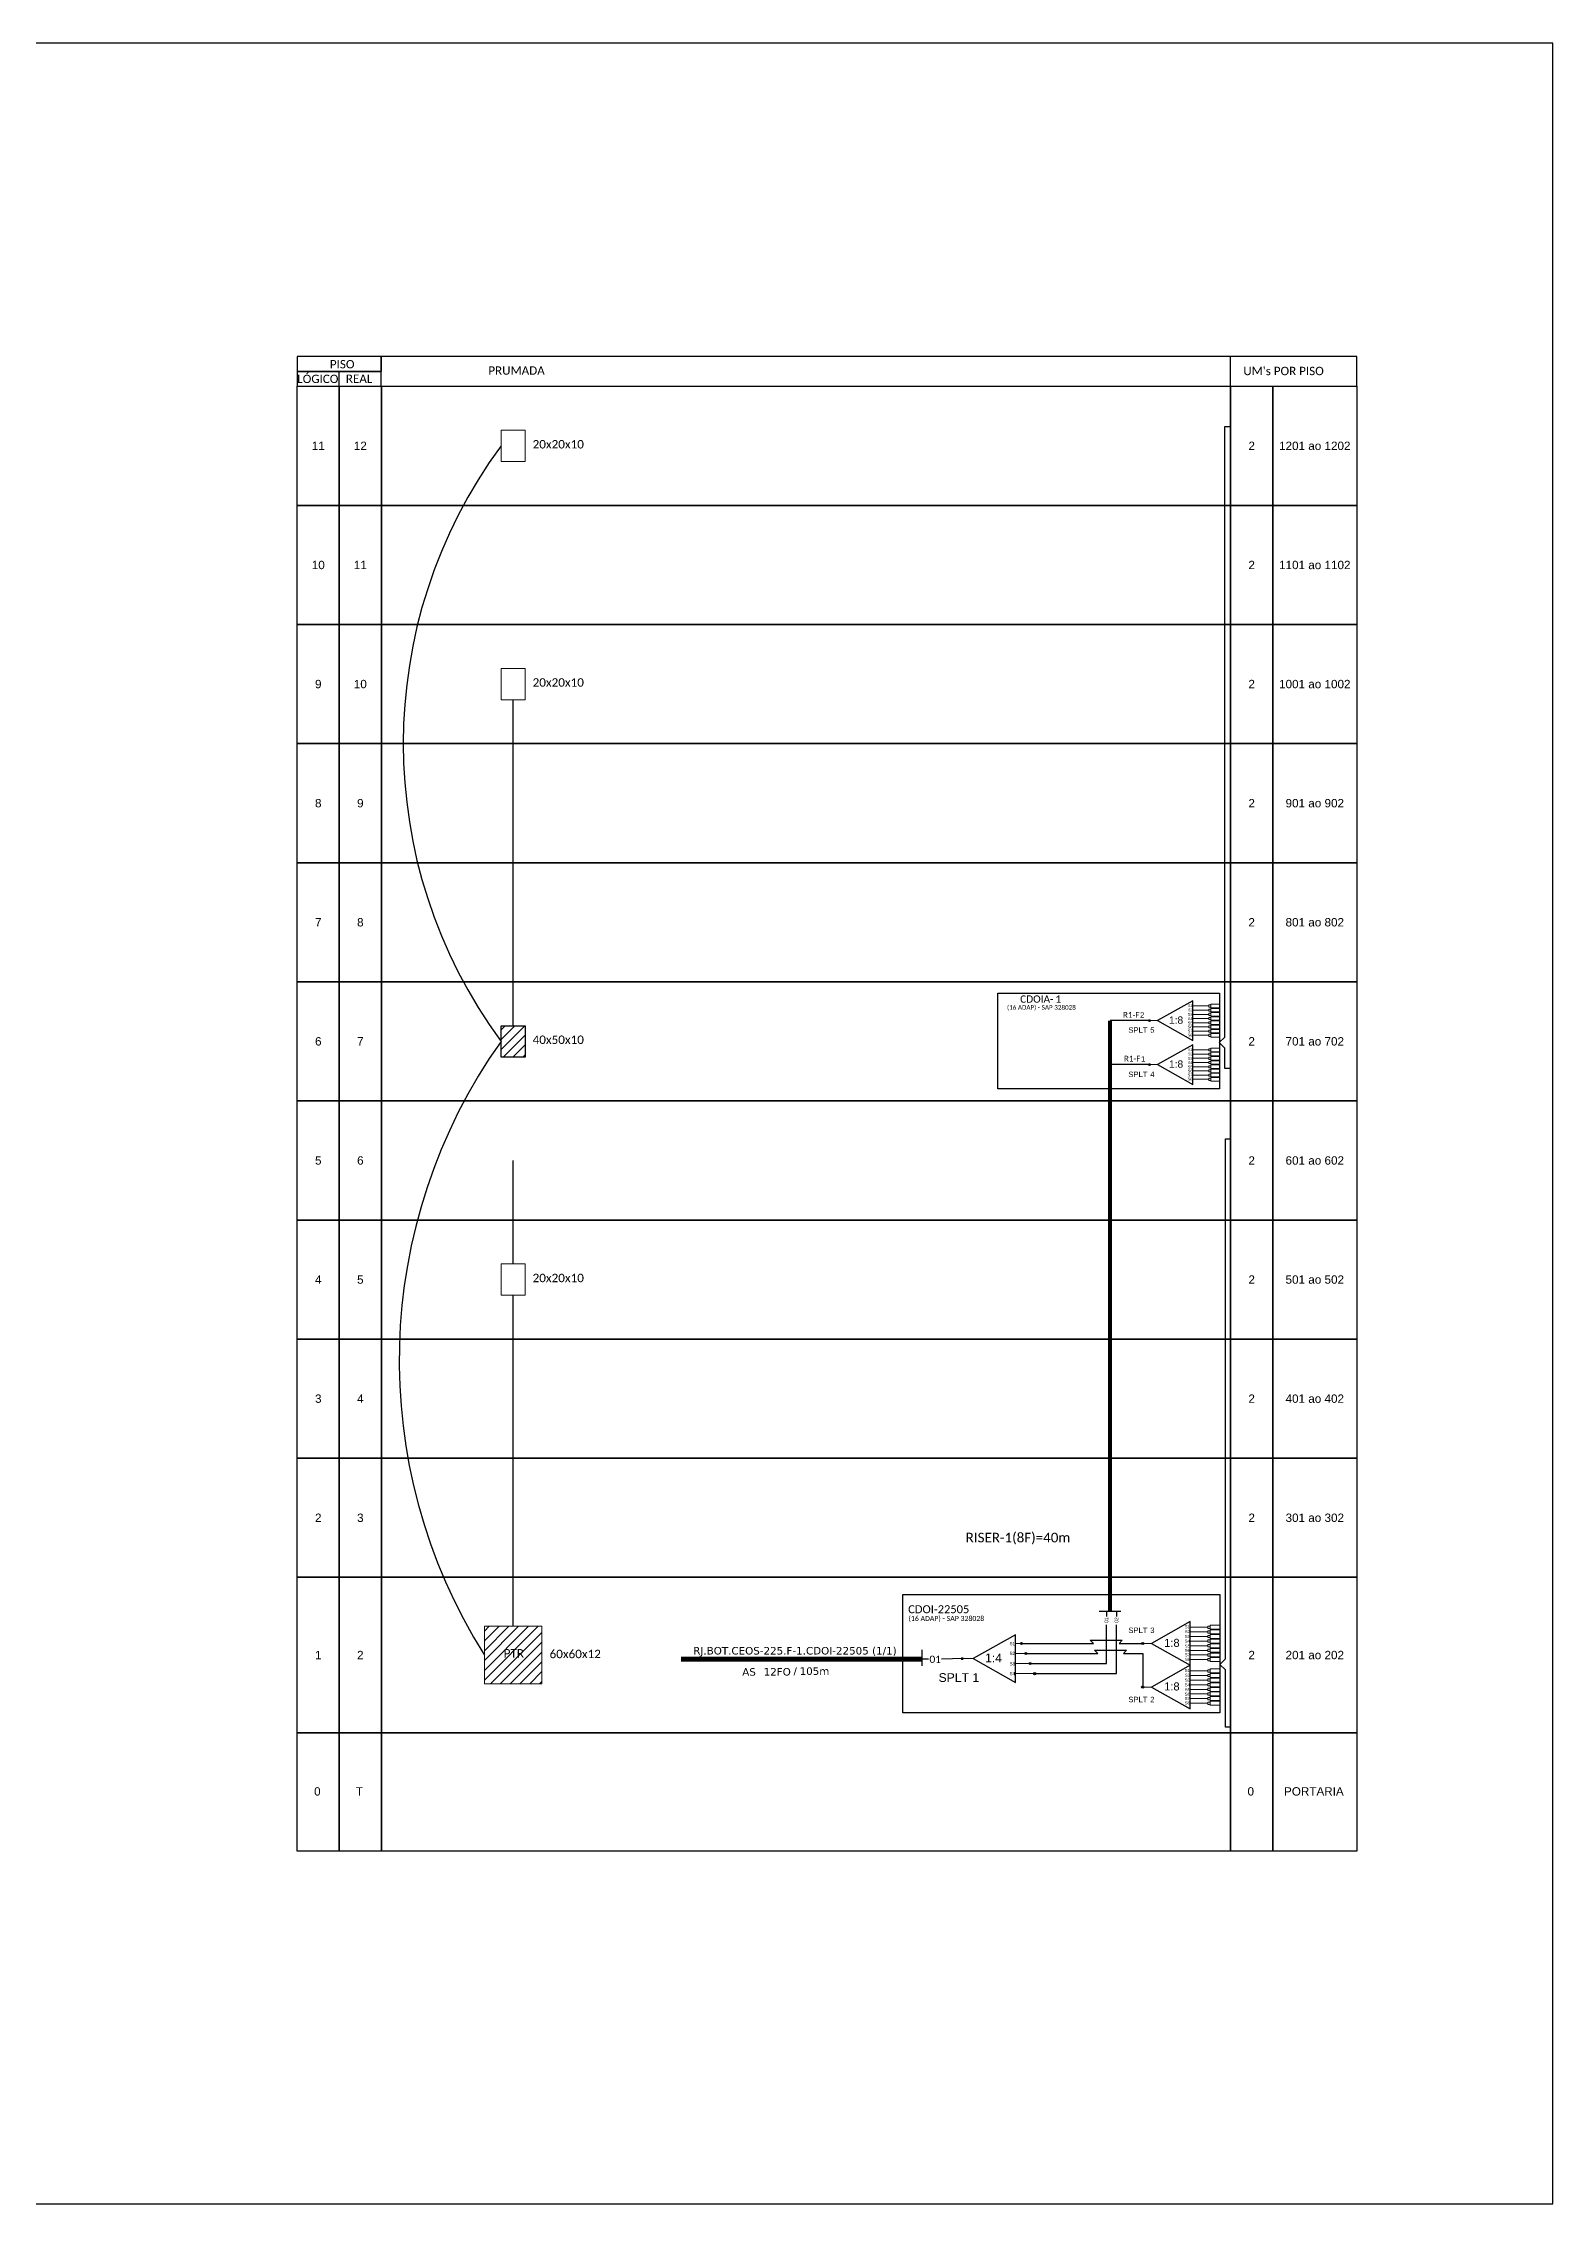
# Model space of a CAD drawing. Extents: x -89 to 749, y 705 to 1299.
# Drawn here: x 334 to 749, y 705 to 1299 of the extents above; entities that cross this region are included whole.
import ezdxf
from ezdxf.enums import TextEntityAlignment as Align

# ---------------------------------------------------------------- set-up
doc = ezdxf.new("R2010")
doc.units = 0
doc.layers.add('40.1-ETIQUETAS', color=1, linetype='Continuous', lineweight=20)
doc.layers.add('CAP a instalar', color=1, linetype='Continuous')
doc.styles.add('ARIAL', font='arial.ttf')
doc.styles.add('siredit', font='verdana.ttf')
doc.styles.add('WMF-Calibri0', font='calibri.ttf')
doc.linetypes.add('FENCELINE1', pattern='A,0.25,-0.1,[133,ltypeshp.shx,S=0.1,R=0,X=-0.1,Y=0],-0.1,1', length=1.45)

# ---------------------------------------------------------------- blocks, each defined once
blk = doc.blocks.new('SPLT_1-8_SC-APC')
at = {"color": 1}
blk.add_lwpolyline([(-7.37, -2.1), (-17.04, -7.55), (-7.37, -13), (-7.37, -2.1)], dxfattribs=at)
at = {"color": 3, "lineweight": 0}
for points in [[(-2.99, -3.51), (-7.37, -3.51)], [(-7.37, -4.66), (-2.99, -4.66)], [(-2.41, -3.02), (-2.41, -4)], [(-2.41, -3.02), (0, -3.02)], [(-2.41, -4), (0, -4)], [(-2.41, -4.17), (-2.41, -5.16)], [(-2.41, -4.17), (0, -4.17)], [(-2.41, -5.16), (0, -5.16)], [(-2.41, -5.32), (-2.41, -6.31)], [(-2.41, -5.32), (0, -5.32)], [(-7.37, -5.82), (-2.99, -5.82)], [(-7.37, -6.97), (-2.99, -6.97)], [(-7.37, -8.12), (-2.99, -8.12)], [(-7.37, -9.28), (-2.99, -9.28)], [(-7.37, -10.43), (-2.99, -10.43)], [(-2.41, -6.31), (0, -6.31)], [(-2.41, -6.48), (-2.41, -7.46)], [(-2.41, -6.48), (0, -6.48)], [(-2.41, -7.46), (0, -7.46)], [(-2.41, -7.63), (-2.41, -8.62)], [(-2.41, -7.63), (0, -7.63)], [(-2.41, -8.62), (0, -8.62)], [(-2.41, -8.78), (-2.41, -9.77)], [(-2.41, -8.78), (0, -8.78)], [(-2.41, -9.77), (0, -9.77)], [(-2.41, -9.94), (-2.41, -10.92)], [(-2.41, -9.94), (0, -9.94)], [(-7.37, -11.58), (-2.99, -11.58)], [(-2.41, -10.92), (0, -10.92)], [(-2.41, -11.09), (-2.41, -12.08)], [(-2.41, -11.09), (0, -11.09)], [(-2.41, -12.08), (0, -12.08)]]:
    blk.add_lwpolyline(points, dxfattribs=at)
for points in [[(-2.99, -3.22), (-2.41, -3.22), (-2.41, -3.8), (-2.99, -3.8)], [(-2.99, -4.38), (-2.41, -4.38), (-2.41, -4.95), (-2.99, -4.95)], [(-2.99, -5.53), (-2.41, -5.53), (-2.41, -6.1), (-2.99, -6.1)], [(-2.99, -6.68), (-2.41, -6.68), (-2.41, -7.26), (-2.99, -7.26)], [(-2.99, -7.84), (-2.41, -7.84), (-2.41, -8.41), (-2.99, -8.41)], [(-2.99, -8.99), (-2.41, -8.99), (-2.41, -9.56), (-2.99, -9.56)], [(-2.99, -10.14), (-2.41, -10.14), (-2.41, -10.72), (-2.99, -10.72)], [(-2.99, -11.3), (-2.41, -11.3), (-2.41, -11.87), (-2.99, -11.87)]]:
    blk.add_lwpolyline(points, close=True, dxfattribs=at)
at = {"color": 1, "lineweight": 0}
blk.add_lwpolyline([(-17.04, -7.55), (-19.26, -7.55)], dxfattribs=at)
at = {"color": 1, "style": 'ARIAL'}
for s, height, p in [('S1', 0.75, (-8.74, -3.78)), ('S2', 0.75, (-8.74, -4.97)), ('1:8', 2, (-13.91, -8.4)), ('S3', 0.75, (-8.74, -6.18)), ('S4', 0.75, (-8.74, -7.36)), ('S5', 0.75, (-8.74, -8.57)), ('S6', 0.75, (-8.74, -9.69)), ('S7', 0.75, (-8.74, -10.78)), ('S8', 0.75, (-8.74, -11.9))]:
    blk.add_text(s, height=height, dxfattribs=at).set_placement(p)
blk = doc.blocks.new('SPLT_1-4_DIV_DIR')
h = blk.add_hatch(color=3)
h.dxf.hatch_style = 1
edge = h.paths.add_edge_path()
edge.add_arc((13.27, 3.47), 0.242, 0, 360)
h = blk.add_hatch(color=3)
h.dxf.hatch_style = 1
edge = h.paths.add_edge_path()
edge.add_arc((14.27, 1.17), 0.242, 0, 360)
h = blk.add_hatch(color=3)
h.dxf.hatch_style = 1
edge = h.paths.add_edge_path()
edge.add_arc((15.27, -1.14), 0.242, 0, 360)
h = blk.add_hatch(color=3)
h.dxf.hatch_style = 1
edge = h.paths.add_edge_path()
edge.add_arc((16.27, -3.45), 0.242, 0, 360)
at = {"color": 1}
blk.add_lwpolyline([(11.89, 5.45), (2.22, 0), (11.89, -5.45), (11.89, 5.45)], dxfattribs=at)
at = {"color": 1, "lineweight": 0}
blk.add_lwpolyline([(2.22, 0), (0, 0)], dxfattribs=at)
at = {"color": 7, "lineweight": 0}
for points in [[(13.27, 3.47), (11.89, 3.47)], [(11.89, 1.17), (14.27, 1.17)], [(11.89, -1.14), (15.27, -1.14)], [(11.89, -3.45), (16.27, -3.45)]]:
    blk.add_lwpolyline(points, dxfattribs=at)
at = {"color": 3}
for centre in [(13.27, 3.47), (14.27, 1.17), (15.27, -1.14), (16.27, -3.45)]:
    blk.add_circle(centre, 0.242, dxfattribs=at)
at = {"color": 1, "style": 'ARIAL'}
for s, height, p in [('1:4', 2, (4.91, -0.85)), ('S1', 0.75, (10.52, 3.07)), ('S2', 0.75, (10.52, 0.81)), ('S3', 0.75, (10.52, -1.54)), ('S4', 0.75, (10.52, -3.8))]:
    blk.add_text(s, height=height, dxfattribs=at).set_placement(p)
blk = doc.blocks.new('ETIQUETA_RS5F')
at = {"layer": '40.1-ETIQUETAS', "color": 0, "style": 'siredit'}
blk.add_text('/', height=1.5, dxfattribs=at).set_placement((1.58, -1.95), align=Align.MIDDLE_RIGHT)
for tag, p in [('ETIQUETA_R_PRIMARIA', (1.21, 4.1)), ('ETIQUETA_R_SECUNDARIA', (1.21, 2.1)), ('F_ATIVAS/F_MORTAS', (1.14, -4.24))]:
    blk.add_attdef(tag, text='', height=1.5, dxfattribs=at).set_placement(p, align=Align.MIDDLE_CENTER)
for tag, p in [('TIPO_CABO', (-6.58, -2.12)), ('CAP_CABO', (0.4, -2.09))]:
    blk.add_attdef(tag, text='', height=1.5, dxfattribs=at).set_placement(p, align=Align.MIDDLE_RIGHT)
blk.add_attdef('METROS', text='', height=1.5, dxfattribs=at).set_placement((2.14, -1.95), align=Align.MIDDLE_LEFT)
for tag, p in [('FUSÃO_1', (0.85, -8.39)), ('FUSÃO_2', (0.85, -10.6)), ('FUSÃO_3', (0.85, -12.93)), ('FUSÃO_4', (0.85, -15.14)), ('FUSÃO_5', (0.85, -17.16))]:
    blk.add_attdef(tag, text='', height=1.5, dxfattribs=at).set_placement(p, align=Align.CENTER)

msp = doc.modelspace()

# ---------------------------------------------------------------- hatches: boundary and pattern name
h = msp.add_hatch()
h.set_pattern_fill('ANSI31', color=1, scale=0.6)
h.set_pattern_definition([(45, (-582.5585, 82.293), (-1.3470384, 1.3470384), [])])
h.paths.add_polyline_path([(463.24, 1028.92), (459.93, 1028.92), (459.93, 1020.3), (466.55, 1020.3), (466.55, 1028.92)])
h = msp.add_hatch(color=3)
h.dxf.hatch_style = 1
edge = h.paths.add_edge_path()
edge.add_arc((638.33, 1030.3), 0.256, 0, 360)
h = msp.add_hatch(color=3)
h.dxf.hatch_style = 1
edge = h.paths.add_edge_path()
edge.add_arc((638.33, 1018.21), 0.256, 0, 360)
h = msp.add_hatch()
h.set_pattern_fill('ANSI31', color=1, scale=0.6)
h.set_pattern_definition([(45, (-212.7182, 3535.0478), (-1.3470384, 1.3470384), [])])
h.paths.add_polyline_path([(471.15, 863.79), (455.34, 863.79), (455.34, 847.98), (471.15, 847.98)])
h.paths.add_polyline_path([(460.08, 854.62), (466.88, 854.62), (466.88, 858.09), (460.08, 858.09)], flags=24)
h = msp.add_hatch(color=3)
h.dxf.hatch_style = 1
edge = h.paths.add_edge_path()
edge.add_arc((636.43, 859.08), 0.282, 0, 360)
h = msp.add_hatch(color=3)
h.dxf.hatch_style = 1
edge = h.paths.add_edge_path()
edge.add_arc((586.76, 854.89), 0.41, 0, 360)
h = msp.add_hatch(color=3)
h.dxf.hatch_style = 1
edge = h.paths.add_edge_path()
edge.add_arc((636.43, 847.09), 0.282, 0, 360)

# ---------------------------------------------------------------- linework, layer by layer
at = {"color": 5}
msp.add_line((624.44, 867.94), (630.44, 867.94), dxfattribs=at)
for points in [[(-89.32, 705.02), (749.25, 705.02), (749.25, 1299.02), (-89.32, 1299.02), (-89.32, 705.02)], [(426.97, 1204.7), (695.34, 1204.7), (695.34, 1212.92), (426.97, 1212.92), (426.97, 1212.92), (426.97, 1208.81)], [(660.59, 1204.7), (660.59, 1212.92)], [(415.4, 1204.7), (415.4, 1208.81)]]:
    msp.add_lwpolyline(points)
for points in [[(403.83, 1208.81), (426.97, 1208.81), (426.97, 1212.92), (403.83, 1212.92)], [(403.83, 1204.7), (426.97, 1204.7), (426.97, 1208.81), (403.83, 1208.81)], [(403.86, 1204.7), (415.43, 1204.7), (415.43, 1171.95), (403.86, 1171.95)], [(415.43, 1204.7), (427.01, 1204.7), (427.01, 1171.95), (415.43, 1171.95)], [(427.01, 1204.7), (660.62, 1204.7), (660.62, 1171.95), (427.01, 1171.95)], [(660.62, 1204.7), (672.19, 1204.7), (672.19, 1171.95), (660.62, 1171.95)], [(672.19, 1204.7), (695.34, 1204.7), (695.34, 1171.95), (672.19, 1171.95)], [(403.86, 1171.95), (415.43, 1171.95), (415.43, 1139.21), (403.86, 1139.21)], [(415.43, 1171.95), (427.01, 1171.95), (427.01, 1139.21), (415.43, 1139.21)], [(427.01, 1171.95), (660.62, 1171.95), (660.62, 1139.21), (427.01, 1139.21)], [(660.62, 1171.95), (672.19, 1171.95), (672.19, 1139.21), (660.62, 1139.21)], [(672.19, 1171.95), (695.34, 1171.95), (695.34, 1139.21), (672.19, 1139.21)], [(403.86, 1139.21), (415.43, 1139.21), (415.43, 1106.47), (403.86, 1106.47)], [(415.43, 1139.21), (427.01, 1139.21), (427.01, 1106.47), (415.43, 1106.47)], [(427.01, 1139.21), (660.62, 1139.21), (660.62, 1106.47), (427.01, 1106.47)], [(660.62, 1139.21), (672.19, 1139.21), (672.19, 1106.47), (660.62, 1106.47)], [(672.19, 1139.21), (695.34, 1139.21), (695.34, 1106.47), (672.19, 1106.47)], [(403.86, 1106.47), (415.43, 1106.47), (415.43, 1073.72), (403.86, 1073.72)], [(415.43, 1106.47), (427.01, 1106.47), (427.01, 1073.72), (415.43, 1073.72)], [(427.01, 1106.47), (660.62, 1106.47), (660.62, 1073.72), (427.01, 1073.72)], [(660.62, 1106.47), (672.19, 1106.47), (672.19, 1073.72), (660.62, 1073.72)], [(672.19, 1106.47), (695.34, 1106.47), (695.34, 1073.72), (672.19, 1073.72)], [(403.86, 1073.72), (415.43, 1073.72), (415.43, 1040.98), (403.86, 1040.98)], [(415.43, 1073.72), (427.01, 1073.72), (427.01, 1040.98), (415.43, 1040.98)], [(427.01, 1073.72), (660.62, 1073.72), (660.62, 1040.98), (427.01, 1040.98)], [(660.62, 1073.72), (672.19, 1073.72), (672.19, 1040.98), (660.62, 1040.98)], [(672.19, 1073.72), (695.34, 1073.72), (695.34, 1040.98), (672.19, 1040.98)], [(403.86, 1040.98), (415.43, 1040.98), (415.43, 1008.23), (403.86, 1008.23)], [(415.43, 1040.98), (427.01, 1040.98), (427.01, 1008.23), (415.43, 1008.23)], [(427.01, 1040.98), (660.62, 1040.98), (660.62, 1008.23), (427.01, 1008.23)], [(660.62, 1040.98), (672.19, 1040.98), (672.19, 1008.23), (660.62, 1008.23)], [(672.19, 1040.98), (695.34, 1040.98), (695.34, 1008.23), (672.19, 1008.23)], [(403.86, 1008.23), (415.43, 1008.23), (415.43, 975.49), (403.86, 975.49)], [(415.43, 1008.23), (427.01, 1008.23), (427.01, 975.49), (415.43, 975.49)], [(427.01, 1008.23), (660.62, 1008.23), (660.62, 975.49), (427.01, 975.49)], [(660.62, 1008.23), (672.19, 1008.23), (672.19, 975.49), (660.62, 975.49)], [(672.19, 1008.23), (695.34, 1008.23), (695.34, 975.49), (672.19, 975.49)], [(403.86, 975.49), (415.43, 975.49), (415.43, 942.75), (403.86, 942.75)], [(415.43, 975.49), (427.01, 975.49), (427.01, 942.75), (415.43, 942.75)], [(427.01, 975.49), (660.62, 975.49), (660.62, 942.75), (427.01, 942.75)], [(660.62, 975.49), (672.19, 975.49), (672.19, 942.75), (660.62, 942.75)], [(672.19, 975.49), (695.34, 975.49), (695.34, 942.75), (672.19, 942.75)], [(403.86, 942.75), (415.43, 942.75), (415.43, 910), (403.86, 910)], [(415.43, 942.75), (427.01, 942.75), (427.01, 910), (415.43, 910)], [(427.01, 942.75), (660.62, 942.75), (660.62, 910), (427.01, 910)], [(660.62, 942.75), (672.19, 942.75), (672.19, 910), (660.62, 910)], [(672.19, 942.75), (695.34, 942.75), (695.34, 910), (672.19, 910)], [(403.86, 910), (415.43, 910), (415.43, 877.26), (403.86, 877.26)], [(415.43, 910), (427.01, 910), (427.01, 877.26), (415.43, 877.26)], [(427.01, 910), (660.62, 910), (660.62, 877.26), (427.01, 877.26)], [(660.62, 910), (672.19, 910), (672.19, 877.26), (660.62, 877.26)], [(672.19, 910), (695.34, 910), (695.34, 877.26), (672.19, 877.26)], [(403.86, 877.26), (415.43, 877.26), (415.43, 834.52), (403.86, 834.52)], [(415.43, 877.26), (427.01, 877.26), (427.01, 834.52), (415.43, 834.52)], [(427.01, 877.26), (660.62, 877.26), (660.62, 834.52), (427.01, 834.52)], [(660.62, 877.26), (672.19, 877.26), (672.19, 834.52), (660.62, 834.52)], [(672.19, 877.26), (695.34, 877.26), (695.34, 834.52), (672.19, 834.52)], [(403.86, 834.52), (415.43, 834.52), (415.43, 801.96), (403.86, 801.96)], [(415.43, 834.52), (427.01, 834.52), (427.01, 801.96), (415.43, 801.96)], [(427.01, 834.52), (660.62, 834.52), (660.62, 801.96), (427.01, 801.96)], [(660.62, 834.52), (672.19, 834.52), (672.19, 801.96), (660.62, 801.96)], [(672.19, 834.52), (695.34, 834.52), (695.34, 801.96), (672.19, 801.96)]]:
    msp.add_lwpolyline(points, close=True)
at = {"color": 0, "lineweight": 0}
for points in [[(459.93, 1192.64), (466.55, 1192.64), (466.55, 1184.02), (459.93, 1184.02)], [(459.93, 1127.15), (466.55, 1127.15), (466.55, 1118.53), (459.93, 1118.53)], [(459.93, 963.43), (466.55, 963.43), (466.55, 954.81), (459.93, 954.81)]]:
    msp.add_lwpolyline(points, close=True, dxfattribs=at)
at = {"color": 3}
for points in [[(660.66, 1017.12), (659.01, 1017.12), (659.01, 1022.78), (657.44, 1024.29), (659.01, 1025.8), (659.01, 1193.65), (660.66, 1193.65)], [(463.24, 1028.92), (463.24, 1118.53)], [(660.66, 836.07), (659.19, 836.07), (659.19, 851.78), (657.62, 853.29), (659.19, 854.8), (659.19, 997.78), (660.66, 997.78)], [(463.24, 963.43), (463.24, 991.86)], [(463.24, 863.79), (463.24, 954.81)], [(577.51, 854.77), (575.73, 854.77)], [(587.17, 854.91), (581.13, 854.77)]]:
    msp.add_lwpolyline(points, dxfattribs=at)
at = {"color": 1}
for points in [[(657.59, 1013.96), (657.59, 1013.96), (657.59, 1011.58), (596.62, 1011.58), (596.62, 1037.85), (604.46, 1037.85)], [(575.73, 852.9), (575.73, 857.28)]]:
    msp.add_lwpolyline(points, dxfattribs=at)
for points in [[(596.62, 1037.85), (657.59, 1037.85), (657.59, 1011.58), (596.62, 1011.58)], [(459.93, 1028.92), (466.55, 1028.92), (466.55, 1020.3), (459.93, 1020.3)], [(570.48, 872.51), (657.62, 872.51), (657.62, 840.03), (570.48, 840.03)]]:
    msp.add_lwpolyline(points, close=True, dxfattribs=at)
at = {"color": 5, "const_width": 1.1}
msp.add_lwpolyline([(627.44, 867.94), (627.44, 1030.3)], dxfattribs=at)
at = {"color": 5}
for points in [[(638.33, 1030.3), (627.44, 1030.3)], [(638.33, 1018.21), (627.44, 1018.21)], [(626.45, 867.94), (626.45, 866.49)], [(629.22, 867.94), (629.22, 866.49)], [(605.78, 853.54), (626.45, 853.54), (626.45, 864.17)], [(606.98, 850.77), (629.22, 850.77), (629.22, 864.17)], [(603.09, 859.08), (622.89, 859.08), (622.02, 859.96), (630.81, 859.96), (629.96, 859.08), (636.43, 859.08)], [(604.29, 856.31), (624.09, 856.31), (623.22, 857.19), (632.01, 857.19), (631.16, 856.31), (636.43, 856.31), (636.43, 847.09)]]:
    msp.add_lwpolyline(points, dxfattribs=at)
at = {"color": 1, "lineweight": 0}
msp.add_lwpolyline([(455.34, 863.79), (471.15, 863.79), (471.15, 847.98), (455.34, 847.98)], close=True, dxfattribs=at)
at = {"color": 1, "const_width": 1.36}
msp.add_lwpolyline([(509.43, 854.77), (575.73, 854.77)], dxfattribs=at)
at = {"color": 3}
for centre, radius in [((638.33, 1030.3), 0.256), ((638.33, 1018.21), 0.256), ((636.43, 859.08), 0.282), ((636.43, 847.09), 0.282)]:
    msp.add_circle(centre, radius, dxfattribs=at)
for centre, radius, start, end in [((570.95, 1106.47), 137.93, 143.59647, 216.40353), ((583.33, 936.83), 151.43, 144.57327, 212.30879)]:
    msp.add_arc(centre, radius, start, end, dxfattribs=at)
for p in [(403.86, 1171.95), (403.86, 1139.21), (403.86, 1106.47), (403.86, 1073.72), (403.86, 1040.98), (640.55, 1030.3), (403.86, 1008.23), (403.86, 975.49), (403.86, 942.75), (403.86, 910), (403.86, 877.26), (403.86, 834.52)]:
    msp.add_point(p)

# ---------------------------------------------------------------- block references
for p in [(657.59, 1037.85), (657.59, 1025.76)]:
    msp.add_blockref('SPLT_1-8_SC-APC', p, dxfattribs=at)
at = {"xscale": 1.2, "yscale": 1.2, "zscale": 1.2}
msp.add_blockref('SPLT_1-4_DIV_DIR', (587.17, 854.91), dxfattribs=at)
at = {"color": 3, "xscale": 1.1, "yscale": 1.1, "zscale": 1.1}
for p in [(657.62, 867.38), (657.62, 855.39)]:
    msp.add_blockref('SPLT_1-8_SC-APC', p, dxfattribs=at)
at = {"layer": 'CAP a instalar', "color": 1, "linetype": 'FENCELINE1', "ltscale": 7}
ref = msp.add_blockref('ETIQUETA_RS5F', (539.14, 854.17), dxfattribs=dict(at, xscale=1.378472709545349, yscale=1.378472709545349, zscale=1.378472709545349))
ref.add_attrib('ETIQUETA_R_SECUNDARIA', 'RJ.BOT.CEOS-225.F-1.CDOI-22505 (1/1)', dxfattribs={"layer": '40.1-ETIQUETAS', "color": 0, "height": 2.0677, "style": 'siredit'}).set_placement((540.77, 857.07), align=Align.MIDDLE_CENTER)
ref.add_attrib('TIPO_CABO', 'AS', dxfattribs={"layer": '40.1-ETIQUETAS', "color": 0, "height": 2.068, "style": 'siredit'}).set_placement((530.02, 851.25), align=Align.MIDDLE_RIGHT)
ref.add_attrib('CAP_CABO', '12FO', dxfattribs={"layer": '40.1-ETIQUETAS', "color": 0, "height": 2.068, "style": 'siredit'}).set_placement((539.64, 851.28), align=Align.MIDDLE_RIGHT)
ref.add_attrib('METROS', '105m', dxfattribs={"layer": '40.1-ETIQUETAS', "color": 0, "height": 2.068, "style": 'siredit'}).set_placement((542.05, 851.47), align=Align.MIDDLE_LEFT)

# ---------------------------------------------------------------- texts
at = {"style": 'WMF-Calibri0'}
for s, height, p in [('     PISO', 2.3, (408.79, 1209.62)), ('  LÓGICO', 2.3, (402.24, 1205.59)), ('    REAL', 2.3, (414, 1205.64)), ('PRUMADA', 2.3, (456.43, 1207.88)), ("UM's POR PISO", 2.3, (664.12, 1207.76)), ('20x20x10', 2.317, (468.61, 1187.61)), ('20x20x10', 2.317, (468.61, 1122.12)), ('40x50x10', 2.317, (468.61, 1023.89)), ('20x20x10', 2.317, (468.61, 958.4)), ('PTR', 2.317, (460.65, 855.21)), ('60x60x12', 2.317, (473.28, 855.03)), ('01', 2, (577.78, 853.73))]:
    msp.add_text(s, height=height, dxfattribs=at).set_placement(p)
at = {"style": 'ARIAL'}
for s, p in [('11', (409.65, 1188.33)), ('12', (421.22, 1188.33)), ('2', (666.41, 1188.33)), ('1201 ao 1202', (683.77, 1188.33)), ('10', (409.65, 1155.58)), ('11', (421.22, 1155.58)), ('2', (666.41, 1155.58)), ('1101 ao 1102', (683.77, 1155.58)), ('9', (409.65, 1122.84)), ('10', (421.22, 1122.84)), ('2', (666.41, 1122.84)), ('1001 ao 1002', (683.77, 1122.84)), ('8', (409.65, 1090.09)), ('9', (421.22, 1090.09)), ('2', (666.41, 1090.09)), ('901 ao 902', (683.77, 1090.09)), ('7', (409.65, 1057.35)), ('8', (421.22, 1057.35)), ('2', (666.41, 1057.35)), ('801 ao 802', (683.77, 1057.35)), ('6', (409.65, 1024.61)), ('7', (421.22, 1024.61)), ('2', (666.41, 1024.61)), ('701 ao 702', (683.77, 1024.61)), ('5', (409.65, 991.86)), ('6', (421.22, 991.86)), ('2', (666.41, 991.86)), ('601 ao 602', (683.77, 991.86)), ('4', (409.65, 959.12)), ('5', (421.22, 959.12)), ('2', (666.41, 959.12)), ('501 ao 502', (683.77, 959.12)), ('3', (409.65, 926.38)), ('4', (421.22, 926.38)), ('2', (666.41, 926.38)), ('401 ao 402', (683.77, 926.38)), ('2', (409.65, 893.63)), ('3', (421.22, 893.63)), ('2', (666.41, 893.63)), ('301 ao 302', (683.77, 893.63)), ('1', (409.65, 855.89)), ('2', (421.22, 855.89)), ('2', (666.41, 855.89)), ('201 ao 202', (683.77, 855.89)), ('0', (409.4, 818.4)), ('T', (420.97, 818.4)), ('0', (666.16, 818.4)), ('PORTARIA', (683.52, 818.4))]:
    msp.add_text(s, height=2.3, dxfattribs=at).set_placement(p, align=Align.MIDDLE_CENTER)
at = {"color": 1, "style": 'WMF-Calibri0'}
for height, p in [(1.25, (608.57, 1033.31)), (1.375, (582.43, 865.26))]:
    msp.add_text('(16 ADAP) - SAP 328028', height=height, dxfattribs=at).set_placement(p, align=Align.CENTER)
for s, height, p in [('CDOIA-', 2, (602.72, 1035.24)), ('1', 2, (612.4, 1035.24)), ('CDOI-22505', 2.2, (571.92, 867.38))]:
    msp.add_text(s, height=height, dxfattribs=at).set_placement(p)
at = {"color": 5, "style": 'WMF-Calibri0'}
for s, height, p in [('R1-F', 1.6, (631.01, 1031.09)), ('R1-F', 1.6, (631.28, 1019.05)), ('RISER-1(8F)=40m', 2.6457, (587.74, 886.86))]:
    msp.add_text(s, height=height, dxfattribs=at).set_placement(p)
at = {"color": 7, "style": 'ARIAL'}
for s, p in [('SPLT', (635.11, 1026.97)), ('5', (639.1, 1026.97)), ('SPLT', (635.11, 1014.78)), ('4', (639.1, 1014.78)), ('SPLT', (635.11, 861.94)), ('3', (639.1, 861.94)), ('SPLT', (635.11, 842.91)), ('2', (639.1, 842.91))]:
    msp.add_text(s, height=1.5, dxfattribs=at).set_placement(p, align=Align.CENTER)
at = {"color": 5, "style": 'ARIAL'}
for s, p in [('2', (636.29, 1031.11)), ('1', (636.56, 1019.01))]:
    msp.add_text(s, height=1.5, dxfattribs=at).set_placement(p, align=Align.CENTER)
at = {"style": 'ARIAL'}
for s, p in [('01', (626.45, 865.5)), ('02', (629.21, 865.5))]:
    msp.add_text(s, height=0.992, rotation=90, dxfattribs=at).set_placement(p, align=Align.MIDDLE_CENTER)
at = {"color": 7, "style": 'ARIAL'}
msp.add_text('SPLT 1', height=2.4, dxfattribs=at).set_placement((580.28, 848.5))

doc.saveas('drawing.dxf')
